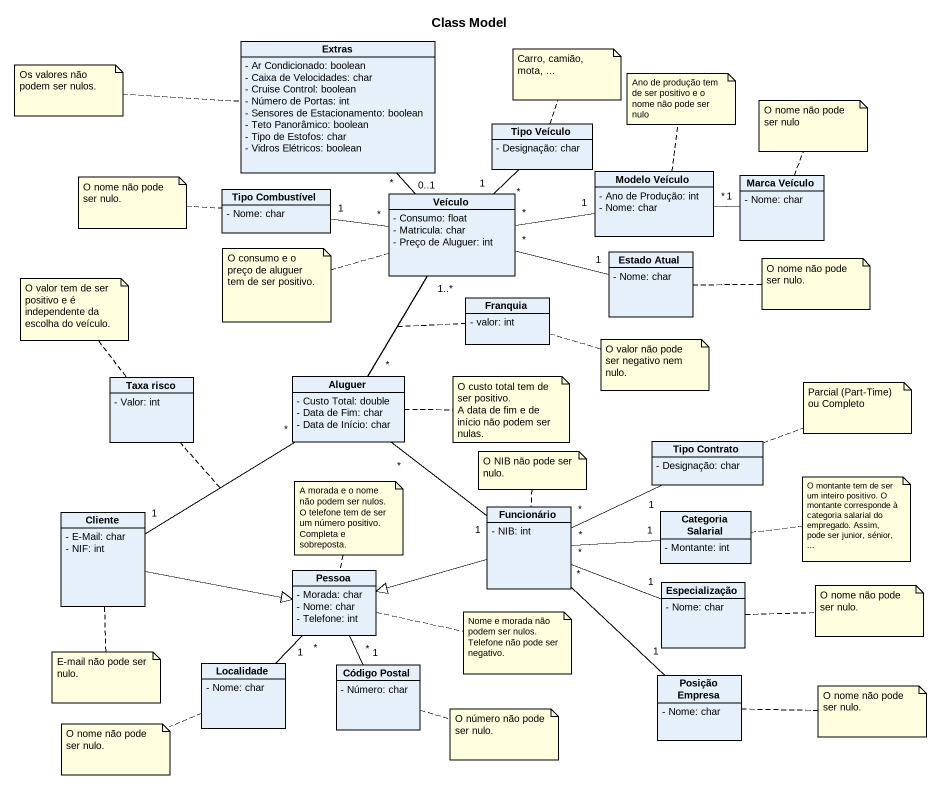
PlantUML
@startuml
title Class Model
hide circle
hide empty members
skinparam classAttributeIconSize 0
class Extras {
  - Ar Condicionado: boolean
  - Caixa de Velocidades: char
  - Cruise Control: boolean
  - Número de Portas: int
  - Sensores de Estacionamento: boolean
  - Teto Panorâmico: boolean
  - Tipo de Estofos: char
  - Vidros Elétricos: boolean
}
class "Tipo Veículo" as Tipo_Veículo {
  - Designação: char
}
class "Modelo Veículo" as Modelo_Veículo {
  - Ano de Produção: int
  - Nome: char
}
class "Marca Veículo" as Marca_Veículo {
  - Nome: char
}
class "Tipo Combustível" as Tipo_Combustível {
  - Nome: char
}
class Veículo {
  - Consumo: float
  - Matricula: char
  - Preço de Aluguer: int
}
class "Estado Atual" as Estado_Atual {
  - Nome: char
}
class Franquia {
  - valor: int
}
class "Taxa risco" as Taxa_risco {
  - Valor: int
}
class Aluguer {
  - Custo Total: double
  - Data de Fim: char
  - Data de Início: char
}
class "Tipo Contrato" as Tipo_Contrato {
  - Designação: char
}
class Cliente {
  - E-Mail: char
  - NIF: int
}
class Funcionário {
  - NIB: int
}
class "Categoria Salarial" as Categoria_Salarial {
  - Montante: int
}
class Pessoa {
  - Morada: char
  - Nome: char
  - Telefone: int
}
class Especialização {
  - Nome: char
}
class Localidade {
  - Nome: char
}
class "Código Postal" as Código_Postal {
  - Número: char
}
class "Posição Empresa" as Posição_Empresa {
  - Nome: char
}
Extras "0..1" -- "*" Veículo
Tipo_Veículo "1" -- "*" Veículo
Modelo_Veículo "*" -right- "1" Marca_Veículo
Tipo_Combustível "1" -right- "*" Veículo
Veículo "*" -right- "1" Modelo_Veículo
Veículo "*" -right- "1" Estado_Atual
Veículo "1..*" -- "*" Aluguer
Aluguer -up- Veículo
(Aluguer, Veículo) .. Franquia
Cliente "1" -up- "*" Aluguer
Cliente -up- Aluguer
(Cliente, Aluguer) .. Taxa_risco
Cliente -right-|> Pessoa
Funcionário "1" -up- "*" Aluguer
Funcionário "*" -right- "1" Tipo_Contrato
Funcionário "*" -right- "1" Categoria_Salarial
Funcionário -left-|> Pessoa
Funcionário "*" -right- "1" Especialização
Funcionário "*" -- "1" Posição_Empresa
Localidade "1" -up- "*" Pessoa
Código_Postal "1" -up- "*" Pessoa
note top of Tipo_Veículo : Carro, camião, mota, ...
note left of Extras : Os valores não podem ser nulos.
note top of Modelo_Veículo : Ano de produção tem de ser positivo e o nome não pode ser nulo
note top of Marca_Veículo : O nome não pode ser nulo
note left of Tipo_Combustível : O nome não pode ser nulo.
note left of Veículo : O consumo e o preço de aluguer tem de ser positivo.
note right of Estado_Atual : O nome não pode ser nulo.
note top of Taxa_risco : O valor tem de ser positivo e é independente da escolha do veículo.
note right of Franquia : O valor não pode ser negativo nem nulo.
note right of Aluguer
  O custo total tem de ser positivo.
  A data de fim e de início não podem ser nulas.
end note
note right of Tipo_Contrato : Parcial (Part-Time) ou Completo
note top of Funcionário : O NIB não pode ser nulo.
note top of Pessoa
  A morada e o nome não podem ser nulos.
  O telefone tem de ser um número positivo.
  Completa e sobreposta.
end note
note right of Categoria_Salarial : O montante tem de ser um inteiro positivo. O montante corresponde à categoria salarial do empregado. Assim, pode ser junior, sénior, ...
note right of Especialização : O nome não pode ser nulo.
note right of Pessoa
  Nome e morada não podem ser nulos.
  Telefone não pode ser negativo.
end note
note bottom of Cliente : E-mail não pode ser nulo.
note left of Localidade : O nome não pode ser nulo.
note right of Código_Postal : O número não pode ser nulo.
note right of Posição_Empresa : O nome não pode ser nulo.
@enduml
